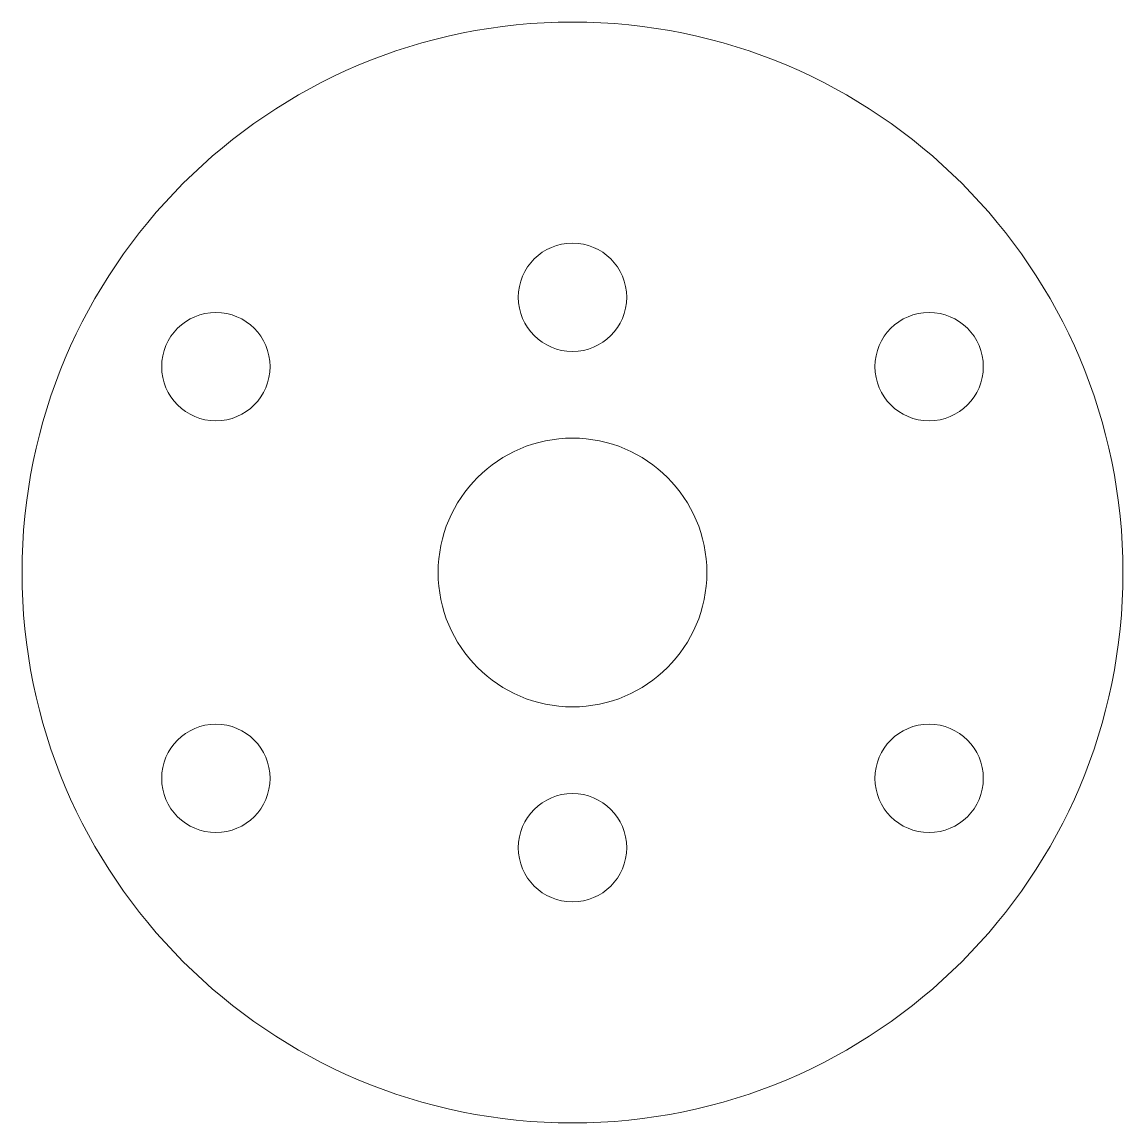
# Model space of a CAD drawing. Header units: millimetres. Extents: x -12.7 to 12.7, y -12.7 to 12.7.
import ezdxf

# ---------------------------------------------------------------- set-up
doc = ezdxf.new("R2010")
doc.units = ezdxf.units.MM

msp = doc.modelspace()

# ---------------------------------------------------------------- linework, layer by layer
at = {"color": 7, "linetype": 'Continuous', "lineweight": 15}
for centre, radius in [((0, 0), 12.7), ((0, 6.35), 1.25), ((-8.227, 4.75), 1.25), ((8.227, 4.75), 1.25), ((0, 0), 3.1), ((-8.227, -4.75), 1.25), ((8.227, -4.75), 1.25), ((0, -6.35), 1.25)]:
    msp.add_circle(centre, radius, dxfattribs=at)

doc.saveas('drawing.dxf')
